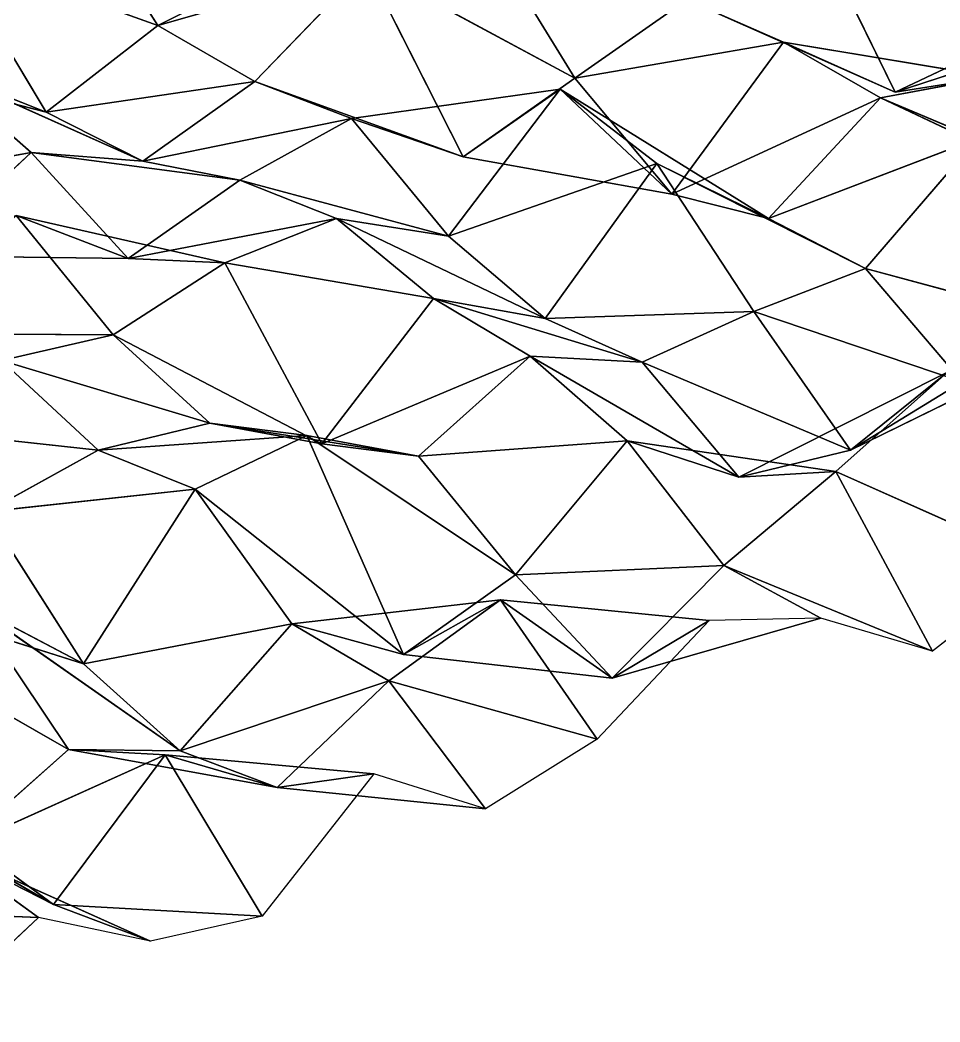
# Model space of a CAD drawing. Header units: metres. Extents: x -3703 to 431, y -1555 to 134.
# Drawn here: x -604.2 to -493.7, y -363.5 to -243.1 of the extents above; entities that cross this region are included whole.
import ezdxf

# ---------------------------------------------------------------- set-up
doc = ezdxf.new("R2010")
doc.units = ezdxf.units.M

msp = doc.modelspace()

# ---------------------------------------------------------------- linework, layer by layer
for p, q in [((-599.26624, -225.5615, -1956.731), (-587.6387, -243.78973, -1992.9817)), ((-587.6387, -243.78973, -1992.9817), (-599.26624, -225.5615, -1956.731)), ((-510.718, -228.13239, -1967.1543), (-499.09036, -251.80838, -2002.1869)), ((-499.09036, -251.80838, -2002.1869), (-510.718, -228.13239, -1967.1543)), ((-549.1783, -231.24228, -1981.1232), (-537.5508, -250.13342, -2017.2257)), ((-537.5508, -250.13342, -2017.2257), (-549.1783, -231.24228, -1981.1232)), ((-587.6387, -243.78973, -1992.9817), (-612.6827, -234.81323, -1982.1577)), ((-612.6827, -234.81323, -1982.1577), (-601.05505, -254.21042, -2018.1471)), ((-601.05505, -254.21042, -2018.1471), (-612.6827, -234.81323, -1982.1577)), ((-612.6827, -234.81323, -1982.1577), (-587.6387, -243.78973, -1992.9817)), ((-562.5947, -236.62253, -2007.4155), (-587.6387, -243.78973, -1992.9817)), ((-587.6387, -243.78973, -1992.9817), (-562.5947, -236.62253, -2007.4155)), ((-562.5947, -236.62253, -2007.4155), (-576.0111, -250.50812, -2031.8062)), ((-576.0111, -250.50812, -2031.8062), (-562.5947, -236.62253, -2007.4155)), ((-537.5508, -250.13342, -2017.2257), (-562.5947, -236.62253, -2007.4155)), ((-562.5947, -236.62253, -2007.4155), (-550.96716, -259.58066, -2042.6086)), ((-550.96716, -259.58066, -2042.6086), (-562.5947, -236.62253, -2007.4155)), ((-562.5947, -236.62253, -2007.4155), (-537.5508, -250.13342, -2017.2257)), ((-574.2222, -237.06793, -1966.9893), (-587.6387, -243.78973, -1992.9817)), ((-587.6387, -243.78973, -1992.9817), (-574.2222, -237.06793, -1966.9893)), ((-524.13434, -240.67352, -1991.8455), (-537.5508, -250.13342, -2017.2257)), ((-537.5508, -250.13342, -2017.2257), (-524.13434, -240.67352, -1991.8455)), ((-499.09036, -251.80838, -2002.1869), (-524.13434, -240.67352, -1991.8455)), ((-524.13434, -240.67352, -1991.8455), (-512.50684, -245.79074, -2031.028)), ((-512.50684, -245.79074, -2031.028), (-524.13434, -240.67352, -1991.8455)), ((-524.13434, -240.67352, -1991.8455), (-499.09036, -251.80838, -2002.1869)), ((-587.6387, -243.78973, -1992.9817), (-601.05505, -254.21042, -2018.1471)), ((-601.05505, -254.21042, -2018.1471), (-587.6387, -243.78973, -1992.9817)), ((-587.6387, -243.78973, -1992.9817), (-576.0111, -250.50812, -2031.8062)), ((-576.0111, -250.50812, -2031.8062), (-587.6387, -243.78973, -1992.9817)), ((-474.04642, -243.65488, -2016.8413), (-499.09036, -251.80838, -2002.1869)), ((-499.09036, -251.80838, -2002.1869), (-474.04642, -243.65488, -2016.8413)), ((-512.50684, -245.79074, -2031.028), (-537.5508, -250.13342, -2017.2257)), ((-537.5508, -250.13342, -2017.2257), (-512.50684, -245.79074, -2031.028)), ((-512.50684, -245.79074, -2031.028), (-525.9232, -264.06976, -2054.436)), ((-525.9232, -264.06976, -2054.436), (-512.50684, -245.79074, -2031.028)), ((-499.09036, -251.80838, -2002.1869), (-512.50684, -245.79074, -2031.028)), ((-487.46286, -249.96637, -2042.9254), (-512.50684, -245.79074, -2031.028)), ((-512.50684, -245.79074, -2031.028), (-499.09036, -251.80838, -2002.1869)), ((-512.50684, -245.79074, -2031.028), (-500.87924, -252.49426, -2069.8557)), ((-500.87924, -252.49426, -2069.8557), (-512.50684, -245.79074, -2031.028)), ((-512.50684, -245.79074, -2031.028), (-487.46286, -249.96637, -2042.9254)), ((-485.67398, -245.4484, -1976.1135), (-499.09036, -251.80838, -2002.1869)), ((-499.09036, -251.80838, -2002.1869), (-485.67398, -245.4484, -1976.1135)), ((-601.05505, -254.21042, -2018.1471), (-626.09906, -247.77615, -2006.7546)), ((-626.09906, -247.77615, -2006.7546), (-601.05505, -254.21042, -2018.1471)), ((-601.05505, -254.21042, -2018.1471), (-614.4715, -248.88336, -2046.8337)), ((-589.42755, -260.10748, -2057.1553), (-614.4715, -248.88336, -2046.8337)), ((-614.4715, -248.88336, -2046.8337), (-601.05505, -254.21042, -2018.1471)), ((-614.4715, -248.88336, -2046.8337), (-602.84393, -259.0387, -2084.8896)), ((-602.84393, -259.0387, -2084.8896), (-614.4715, -248.88336, -2046.8337)), ((-614.4715, -248.88336, -2046.8337), (-589.42755, -260.10748, -2057.1553)), ((-537.5508, -250.13342, -2017.2257), (-550.96716, -259.58066, -2042.6086)), ((-550.96716, -259.58066, -2042.6086), (-537.5508, -250.13342, -2017.2257)), ((-537.5508, -250.13342, -2017.2257), (-525.9232, -264.06976, -2054.436)), ((-525.9232, -264.06976, -2054.436), (-537.5508, -250.13342, -2017.2257)), ((-487.46286, -249.96637, -2042.9254), (-500.87924, -252.49426, -2069.8557)), ((-500.87924, -252.49426, -2069.8557), (-487.46286, -249.96637, -2042.9254)), ((-499.09036, -251.80838, -2002.1869), (-487.46286, -249.96637, -2042.9254)), ((-487.46286, -249.96637, -2042.9254), (-499.09036, -251.80838, -2002.1869)), ((-576.0111, -250.50812, -2031.8062), (-601.05505, -254.21042, -2018.1471)), ((-601.05505, -254.21042, -2018.1471), (-576.0111, -250.50812, -2031.8062)), ((-576.0111, -250.50812, -2031.8062), (-589.42755, -260.10748, -2057.1553)), ((-589.42755, -260.10748, -2057.1553), (-576.0111, -250.50812, -2031.8062)), ((-550.96716, -259.58066, -2042.6086), (-576.0111, -250.50812, -2031.8062)), ((-576.0111, -250.50812, -2031.8062), (-564.3836, -254.95871, -2071.1377)), ((-564.3836, -254.95871, -2071.1377), (-576.0111, -250.50812, -2031.8062)), ((-576.0111, -250.50812, -2031.8062), (-550.96716, -259.58066, -2042.6086)), ((-539.3396, -251.44165, -2084.7554), (-564.3836, -254.95871, -2071.1377)), ((-564.3836, -254.95871, -2071.1377), (-539.3396, -251.44165, -2084.7554)), ((-539.3396, -251.44165, -2084.7554), (-552.756, -269.11868, -2108.298)), ((-552.756, -269.11868, -2108.298), (-539.3396, -251.44165, -2084.7554)), ((-550.96716, -259.58066, -2042.6086), (-539.3396, -251.44165, -2084.7554)), ((-539.3396, -251.44165, -2084.7554), (-550.96716, -259.58066, -2042.6086)), ((-525.9232, -264.06976, -2054.436), (-539.3396, -251.44165, -2084.7554)), ((-514.29565, -266.98776, -2094.1104), (-539.3396, -251.44165, -2084.7554)), ((-539.3396, -251.44165, -2084.7554), (-525.9232, -264.06976, -2054.436)), ((-539.3396, -251.44165, -2084.7554), (-527.71204, -260.3691, -2123.0857)), ((-527.71204, -260.3691, -2123.0857), (-539.3396, -251.44165, -2084.7554)), ((-539.3396, -251.44165, -2084.7554), (-514.29565, -266.98776, -2094.1104)), ((-500.87924, -252.49426, -2069.8557), (-525.9232, -264.06976, -2054.436)), ((-525.9232, -264.06976, -2054.436), (-500.87924, -252.49426, -2069.8557)), ((-500.87924, -252.49426, -2069.8557), (-514.29565, -266.98776, -2094.1104)), ((-514.29565, -266.98776, -2094.1104), (-500.87924, -252.49426, -2069.8557)), ((-475.8353, -264.28574, -2080.0503), (-500.87924, -252.49426, -2069.8557)), ((-500.87924, -252.49426, -2069.8557), (-489.25174, -257.40387, -2109.0845)), ((-489.25174, -257.40387, -2109.0845), (-500.87924, -252.49426, -2069.8557)), ((-500.87924, -252.49426, -2069.8557), (-475.8353, -264.28574, -2080.0503)), ((-601.05505, -254.21042, -2018.1471), (-589.42755, -260.10748, -2057.1553)), ((-589.42755, -260.10748, -2057.1553), (-601.05505, -254.21042, -2018.1471)), ((-564.3836, -254.95871, -2071.1377), (-589.42755, -260.10748, -2057.1553)), ((-589.42755, -260.10748, -2057.1553), (-564.3836, -254.95871, -2071.1377)), ((-564.3836, -254.95871, -2071.1377), (-577.8, -262.3554, -2096.9792)), ((-577.8, -262.3554, -2096.9792), (-564.3836, -254.95871, -2071.1377)), ((-550.96716, -259.58066, -2042.6086), (-564.3836, -254.95871, -2071.1377)), ((-564.3836, -254.95871, -2071.1377), (-550.96716, -259.58066, -2042.6086)), ((-564.3836, -254.95871, -2071.1377), (-552.756, -269.11868, -2108.298)), ((-552.756, -269.11868, -2108.298), (-564.3836, -254.95871, -2071.1377)), ((-489.25174, -257.40387, -2109.0845), (-514.29565, -266.98776, -2094.1104)), ((-514.29565, -266.98776, -2094.1104), (-489.25174, -257.40387, -2109.0845)), ((-489.25174, -257.40387, -2109.0845), (-502.66812, -272.99744, -2133.0933)), ((-502.66812, -272.99744, -2133.0933), (-489.25174, -257.40387, -2109.0845)), ((-602.84393, -259.0387, -2084.8896), (-627.8879, -263.59933, -2071.0386)), ((-627.8879, -263.59933, -2071.0386), (-602.84393, -259.0387, -2084.8896)), ((-602.84393, -259.0387, -2084.8896), (-616.2603, -271.47134, -2109.605)), ((-616.2603, -271.47134, -2109.605), (-602.84393, -259.0387, -2084.8896)), ((-589.42755, -260.10748, -2057.1553), (-602.84393, -259.0387, -2084.8896)), ((-577.8, -262.3554, -2096.9792), (-602.84393, -259.0387, -2084.8896)), ((-602.84393, -259.0387, -2084.8896), (-589.42755, -260.10748, -2057.1553)), ((-602.84393, -259.0387, -2084.8896), (-591.2164, -271.78085, -2122.3672)), ((-591.2164, -271.78085, -2122.3672), (-602.84393, -259.0387, -2084.8896)), ((-602.84393, -259.0387, -2084.8896), (-577.8, -262.3554, -2096.9792)), ((-525.9232, -264.06976, -2054.436), (-550.96716, -259.58066, -2042.6086)), ((-550.96716, -259.58066, -2042.6086), (-525.9232, -264.06976, -2054.436)), ((-589.42755, -260.10748, -2057.1553), (-577.8, -262.3554, -2096.9792)), ((-577.8, -262.3554, -2096.9792), (-589.42755, -260.10748, -2057.1553)), ((-527.71204, -260.3691, -2123.0857), (-552.756, -269.11868, -2108.298)), ((-552.756, -269.11868, -2108.298), (-527.71204, -260.3691, -2123.0857)), ((-527.71204, -260.3691, -2123.0857), (-541.1284, -278.9832, -2146.419)), ((-541.1284, -278.9832, -2146.419), (-527.71204, -260.3691, -2123.0857)), ((-514.29565, -266.98776, -2094.1104), (-527.71204, -260.3691, -2123.0857)), ((-502.66812, -272.99744, -2133.0933), (-527.71204, -260.3691, -2123.0857)), ((-527.71204, -260.3691, -2123.0857), (-514.29565, -266.98776, -2094.1104)), ((-527.71204, -260.3691, -2123.0857), (-516.0845, -278.14133, -2159.4385)), ((-516.0845, -278.14133, -2159.4385), (-527.71204, -260.3691, -2123.0857)), ((-527.71204, -260.3691, -2123.0857), (-502.66812, -272.99744, -2133.0933)), ((-577.8, -262.3554, -2096.9792), (-591.2164, -271.78085, -2122.3672)), ((-591.2164, -271.78085, -2122.3672), (-577.8, -262.3554, -2096.9792)), ((-552.756, -269.11868, -2108.298), (-577.8, -262.3554, -2096.9792)), ((-577.8, -262.3554, -2096.9792), (-566.17236, -266.98846, -2136.27)), ((-566.17236, -266.98846, -2136.27), (-577.8, -262.3554, -2096.9792)), ((-577.8, -262.3554, -2096.9792), (-552.756, -269.11868, -2108.298)), ((-525.9232, -264.06976, -2054.436), (-514.29565, -266.98776, -2094.1104)), ((-514.29565, -266.98776, -2094.1104), (-525.9232, -264.06976, -2054.436)), ((-591.2164, -271.78085, -2122.3672), (-604.6328, -266.62503, -2151.0154)), ((-579.58887, -272.30188, -2162.5771), (-604.6328, -266.62503, -2151.0154)), ((-604.6328, -266.62503, -2151.0154), (-591.2164, -271.78085, -2122.3672)), ((-604.6328, -266.62503, -2151.0154), (-593.00525, -280.93466, -2188.1423)), ((-593.00525, -280.93466, -2188.1423), (-604.6328, -266.62503, -2151.0154)), ((-604.6328, -266.62503, -2151.0154), (-579.58887, -272.30188, -2162.5771)), ((-566.17236, -266.98846, -2136.27), (-591.2164, -271.78085, -2122.3672)), ((-591.2164, -271.78085, -2122.3672), (-566.17236, -266.98846, -2136.27)), ((-566.17236, -266.98846, -2136.27), (-579.58887, -272.30188, -2162.5771)), ((-579.58887, -272.30188, -2162.5771), (-566.17236, -266.98846, -2136.27)), ((-552.756, -269.11868, -2108.298), (-566.17236, -266.98846, -2136.27)), ((-541.1284, -278.9832, -2146.419), (-566.17236, -266.98846, -2136.27)), ((-566.17236, -266.98846, -2136.27), (-552.756, -269.11868, -2108.298)), ((-566.17236, -266.98846, -2136.27), (-554.54486, -276.56558, -2174.455)), ((-554.54486, -276.56558, -2174.455), (-566.17236, -266.98846, -2136.27)), ((-566.17236, -266.98846, -2136.27), (-541.1284, -278.9832, -2146.419)), ((-514.29565, -266.98776, -2094.1104), (-502.66812, -272.99744, -2133.0933)), ((-502.66812, -272.99744, -2133.0933), (-514.29565, -266.98776, -2094.1104)), ((-552.756, -269.11868, -2108.298), (-541.1284, -278.9832, -2146.419)), ((-541.1284, -278.9832, -2146.419), (-552.756, -269.11868, -2108.298)), ((-591.2164, -271.78085, -2122.3672), (-616.2603, -271.47134, -2109.605)), ((-616.2603, -271.47134, -2109.605), (-591.2164, -271.78085, -2122.3672)), ((-591.2164, -271.78085, -2122.3672), (-579.58887, -272.30188, -2162.5771)), ((-579.58887, -272.30188, -2162.5771), (-591.2164, -271.78085, -2122.3672)), ((-579.58887, -272.30188, -2162.5771), (-593.00525, -280.93466, -2188.1423)), ((-593.00525, -280.93466, -2188.1423), (-579.58887, -272.30188, -2162.5771)), ((-554.54486, -276.56558, -2174.455), (-579.58887, -272.30188, -2162.5771)), ((-579.58887, -272.30188, -2162.5771), (-567.96124, -294.02948, -2198.0454)), ((-567.96124, -294.02948, -2198.0454), (-579.58887, -272.30188, -2162.5771)), ((-579.58887, -272.30188, -2162.5771), (-554.54486, -276.56558, -2174.455)), ((-502.66812, -272.99744, -2133.0933), (-516.0845, -278.14133, -2159.4385)), ((-516.0845, -278.14133, -2159.4385), (-502.66812, -272.99744, -2133.0933)), ((-477.62418, -279.7178, -2144.4216), (-502.66812, -272.99744, -2133.0933)), ((-502.66812, -272.99744, -2133.0933), (-491.04056, -286.5815, -2170.3823)), ((-491.04056, -286.5815, -2170.3823), (-502.66812, -272.99744, -2133.0933)), ((-502.66812, -272.99744, -2133.0933), (-477.62418, -279.7178, -2144.4216)), ((-554.54486, -276.56558, -2174.455), (-567.96124, -294.02948, -2198.0454)), ((-567.96124, -294.02948, -2198.0454), (-554.54486, -276.56558, -2174.455)), ((-541.1284, -278.9832, -2146.419), (-554.54486, -276.56558, -2174.455)), ((-529.5009, -284.21814, -2185.5752), (-554.54486, -276.56558, -2174.455)), ((-554.54486, -276.56558, -2174.455), (-541.1284, -278.9832, -2146.419)), ((-554.54486, -276.56558, -2174.455), (-542.9173, -283.50458, -2213.2302)), ((-542.9173, -283.50458, -2213.2302), (-554.54486, -276.56558, -2174.455)), ((-554.54486, -276.56558, -2174.455), (-529.5009, -284.21814, -2185.5752)), ((-516.0845, -278.14133, -2159.4385), (-541.1284, -278.9832, -2146.419)), ((-541.1284, -278.9832, -2146.419), (-516.0845, -278.14133, -2159.4385)), ((-541.1284, -278.9832, -2146.419), (-529.5009, -284.21814, -2185.5752)), ((-529.5009, -284.21814, -2185.5752), (-541.1284, -278.9832, -2146.419)), ((-516.0845, -278.14133, -2159.4385), (-529.5009, -284.21814, -2185.5752)), ((-529.5009, -284.21814, -2185.5752), (-516.0845, -278.14133, -2159.4385)), ((-491.04056, -286.5815, -2170.3823), (-516.0845, -278.14133, -2159.4385)), ((-516.0845, -278.14133, -2159.4385), (-504.45694, -294.79105, -2196.0422)), ((-504.45694, -294.79105, -2196.0422), (-516.0845, -278.14133, -2159.4385)), ((-516.0845, -278.14133, -2159.4385), (-491.04056, -286.5815, -2170.3823)), ((-593.00525, -280.93466, -2188.1423), (-618.0492, -280.80008, -2175.3413)), ((-618.0492, -280.80008, -2175.3413), (-593.00525, -280.93466, -2188.1423)), ((-593.00525, -280.93466, -2188.1423), (-606.42163, -284.04843, -2214.9417)), ((-606.42163, -284.04843, -2214.9417), (-593.00525, -280.93466, -2188.1423)), ((-567.96124, -294.02948, -2198.0454), (-593.00525, -280.93466, -2188.1423)), ((-593.00525, -280.93466, -2188.1423), (-581.3777, -291.5485, -2226.0957)), ((-581.3777, -291.5485, -2226.0957), (-593.00525, -280.93466, -2188.1423)), ((-593.00525, -280.93466, -2188.1423), (-567.96124, -294.02948, -2198.0454)), ((-479.413, -282.51718, -2211.618), (-504.45694, -294.79105, -2196.0422)), ((-504.45694, -294.79105, -2196.0422), (-479.413, -282.51718, -2211.618)), ((-542.9173, -283.50458, -2213.2302), (-567.96124, -294.02948, -2198.0454)), ((-567.96124, -294.02948, -2198.0454), (-542.9173, -283.50458, -2213.2302)), ((-542.9173, -283.50458, -2213.2302), (-556.33374, -295.5308, -2238.0364)), ((-556.33374, -295.5308, -2238.0364), (-542.9173, -283.50458, -2213.2302)), ((-529.5009, -284.21814, -2185.5752), (-542.9173, -283.50458, -2213.2302)), ((-517.8733, -298.04904, -2222.809), (-542.9173, -283.50458, -2213.2302)), ((-542.9173, -283.50458, -2213.2302), (-529.5009, -284.21814, -2185.5752)), ((-542.9173, -283.50458, -2213.2302), (-531.2898, -293.66507, -2251.285)), ((-531.2898, -293.66507, -2251.285), (-542.9173, -283.50458, -2213.2302)), ((-542.9173, -283.50458, -2213.2302), (-517.8733, -298.04904, -2222.809)), ((-581.3777, -291.5485, -2226.0957), (-606.42163, -284.04843, -2214.9417)), ((-606.42163, -284.04843, -2214.9417), (-594.79407, -294.7945, -2252.8652)), ((-594.79407, -294.7945, -2252.8652), (-606.42163, -284.04843, -2214.9417)), ((-606.42163, -284.04843, -2214.9417), (-581.3777, -291.5485, -2226.0957)), ((-504.45694, -294.79105, -2196.0422), (-529.5009, -284.21814, -2185.5752)), ((-529.5009, -284.21814, -2185.5752), (-517.8733, -298.04904, -2222.809)), ((-517.8733, -298.04904, -2222.809), (-529.5009, -284.21814, -2185.5752)), ((-529.5009, -284.21814, -2185.5752), (-504.45694, -294.79105, -2196.0422)), ((-492.82938, -285.42993, -2238.4622), (-517.8733, -298.04904, -2222.809)), ((-517.8733, -298.04904, -2222.809), (-492.82938, -285.42993, -2238.4622)), ((-492.82938, -285.42993, -2238.4622), (-506.24588, -297.36508, -2263.2888)), ((-506.24588, -297.36508, -2263.2888), (-492.82938, -285.42993, -2238.4622)), ((-504.45694, -294.79105, -2196.0422), (-492.82938, -285.42993, -2238.4622)), ((-492.82938, -285.42993, -2238.4622), (-504.45694, -294.79105, -2196.0422)), ((-491.04056, -286.5815, -2170.3823), (-504.45694, -294.79105, -2196.0422)), ((-504.45694, -294.79105, -2196.0422), (-491.04056, -286.5815, -2170.3823)), ((-594.79407, -294.7945, -2252.8652), (-619.838, -292.0781, -2240.6416)), ((-619.838, -292.0781, -2240.6416), (-594.79407, -294.7945, -2252.8652)), ((-581.3777, -291.5485, -2226.0957), (-594.79407, -294.7945, -2252.8652)), ((-594.79407, -294.7945, -2252.8652), (-581.3777, -291.5485, -2226.0957)), ((-567.96124, -294.02948, -2198.0454), (-581.3777, -291.5485, -2226.0957)), ((-556.33374, -295.5308, -2238.0364), (-581.3777, -291.5485, -2226.0957)), ((-581.3777, -291.5485, -2226.0957), (-567.96124, -294.02948, -2198.0454)), ((-581.3777, -291.5485, -2226.0957), (-569.7501, -293.03812, -2266.0894)), ((-569.7501, -293.03812, -2266.0894), (-581.3777, -291.5485, -2226.0957)), ((-581.3777, -291.5485, -2226.0957), (-556.33374, -295.5308, -2238.0364)), ((-569.7501, -293.03812, -2266.0894), (-594.79407, -294.7945, -2252.8652)), ((-594.79407, -294.7945, -2252.8652), (-569.7501, -293.03812, -2266.0894)), ((-569.7501, -293.03812, -2266.0894), (-583.16656, -299.466, -2292.1475)), ((-583.16656, -299.466, -2292.1475), (-569.7501, -293.03812, -2266.0894)), ((-556.33374, -295.5308, -2238.0364), (-569.7501, -293.03812, -2266.0894)), ((-544.7062, -309.7612, -2275.1812), (-569.7501, -293.03812, -2266.0894)), ((-569.7501, -293.03812, -2266.0894), (-556.33374, -295.5308, -2238.0364)), ((-569.7501, -293.03812, -2266.0894), (-558.12256, -319.3232, -2300.5386)), ((-558.12256, -319.3232, -2300.5386), (-569.7501, -293.03812, -2266.0894)), ((-569.7501, -293.03812, -2266.0894), (-544.7062, -309.7612, -2275.1812)), ((-567.96124, -294.02948, -2198.0454), (-556.33374, -295.5308, -2238.0364)), ((-556.33374, -295.5308, -2238.0364), (-567.96124, -294.02948, -2198.0454)), ((-531.2898, -293.66507, -2251.285), (-556.33374, -295.5308, -2238.0364)), ((-556.33374, -295.5308, -2238.0364), (-531.2898, -293.66507, -2251.285)), ((-531.2898, -293.66507, -2251.285), (-544.7062, -309.7612, -2275.1812)), ((-544.7062, -309.7612, -2275.1812), (-531.2898, -293.66507, -2251.285)), ((-517.8733, -298.04904, -2222.809), (-531.2898, -293.66507, -2251.285)), ((-506.24588, -297.36508, -2263.2888), (-531.2898, -293.66507, -2251.285)), ((-531.2898, -293.66507, -2251.285), (-517.8733, -298.04904, -2222.809)), ((-531.2898, -293.66507, -2251.285), (-519.66223, -308.6506, -2288.2607)), ((-519.66223, -308.6506, -2288.2607), (-531.2898, -293.66507, -2251.285)), ((-531.2898, -293.66507, -2251.285), (-506.24588, -297.36508, -2263.2888)), ((-594.79407, -294.7945, -2252.8652), (-608.2105, -302.19302, -2278.7065)), ((-608.2105, -302.19302, -2278.7065), (-594.79407, -294.7945, -2252.8652)), ((-594.79407, -294.7945, -2252.8652), (-583.16656, -299.466, -2292.1475)), ((-583.16656, -299.466, -2292.1475), (-594.79407, -294.7945, -2252.8652)), ((-556.33374, -295.5308, -2238.0364), (-544.7062, -309.7612, -2275.1812)), ((-544.7062, -309.7612, -2275.1812), (-556.33374, -295.5308, -2238.0364)), ((-504.45694, -294.79105, -2196.0422), (-517.8733, -298.04904, -2222.809)), ((-517.8733, -298.04904, -2222.809), (-504.45694, -294.79105, -2196.0422)), ((-506.24588, -297.36508, -2263.2888), (-519.66223, -308.6506, -2288.2607)), ((-519.66223, -308.6506, -2288.2607), (-506.24588, -297.36508, -2263.2888)), ((-517.8733, -298.04904, -2222.809), (-506.24588, -297.36508, -2263.2888)), ((-506.24588, -297.36508, -2263.2888), (-517.8733, -298.04904, -2222.809)), ((-481.20187, -308.501, -2273.63), (-506.24588, -297.36508, -2263.2888)), ((-506.24588, -297.36508, -2263.2888), (-494.61826, -318.916, -2298.7964)), ((-494.61826, -318.916, -2298.7964), (-506.24588, -297.36508, -2263.2888)), ((-506.24588, -297.36508, -2263.2888), (-481.20187, -308.501, -2273.63)), ((-583.16656, -299.466, -2292.1475), (-608.2105, -302.19302, -2278.7065)), ((-608.2105, -302.19302, -2278.7065), (-583.16656, -299.466, -2292.1475)), ((-583.16656, -299.466, -2292.1475), (-596.58295, -320.44458, -2314.952)), ((-596.58295, -320.44458, -2314.952), (-583.16656, -299.466, -2292.1475)), ((-558.12256, -319.3232, -2300.5386), (-583.16656, -299.466, -2292.1475)), ((-583.16656, -299.466, -2292.1475), (-571.53894, -315.6458, -2328.8562)), ((-571.53894, -315.6458, -2328.8562), (-583.16656, -299.466, -2292.1475)), ((-583.16656, -299.466, -2292.1475), (-558.12256, -319.3232, -2300.5386)), ((-608.2105, -302.19302, -2278.7065), (-596.58295, -320.44458, -2314.952)), ((-596.58295, -320.44458, -2314.952), (-608.2105, -302.19302, -2278.7065)), ((-519.66223, -308.6506, -2288.2607), (-544.7062, -309.7612, -2275.1812)), ((-544.7062, -309.7612, -2275.1812), (-519.66223, -308.6506, -2288.2607)), ((-519.66223, -308.6506, -2288.2607), (-533.0786, -322.18176, -2312.7305)), ((-533.0786, -322.18176, -2312.7305), (-519.66223, -308.6506, -2288.2607)), ((-494.61826, -318.916, -2298.7964), (-519.66223, -308.6506, -2288.2607)), ((-519.66223, -308.6506, -2288.2607), (-508.0347, -314.98645, -2327.1707)), ((-508.0347, -314.98645, -2327.1707), (-519.66223, -308.6506, -2288.2607)), ((-519.66223, -308.6506, -2288.2607), (-494.61826, -318.916, -2298.7964)), ((-481.20187, -308.501, -2273.63), (-494.61826, -318.916, -2298.7964)), ((-544.7062, -309.7612, -2275.1812), (-558.12256, -319.3232, -2300.5386)), ((-558.12256, -319.3232, -2300.5386), (-544.7062, -309.7612, -2275.1812)), ((-544.7062, -309.7612, -2275.1812), (-533.0786, -322.18176, -2312.7305)), ((-533.0786, -322.18176, -2312.7305), (-544.7062, -309.7612, -2275.1812)), ((-596.58295, -320.44458, -2314.952), (-621.6269, -312.5259, -2303.8914)), ((-621.6269, -312.5259, -2303.8914), (-596.58295, -320.44458, -2314.952)), ((-546.495, -312.78476, -2342.3271), (-571.53894, -315.6458, -2328.8562)), ((-571.53894, -315.6458, -2328.8562), (-546.495, -312.78476, -2342.3271)), ((-546.495, -312.78476, -2342.3271), (-559.9115, -322.49524, -2367.6511)), ((-559.9115, -322.49524, -2367.6511), (-546.495, -312.78476, -2342.3271)), ((-558.12256, -319.3232, -2300.5386), (-546.495, -312.78476, -2342.3271)), ((-546.495, -312.78476, -2342.3271), (-558.12256, -319.3232, -2300.5386)), ((-533.0786, -322.18176, -2312.7305), (-546.495, -312.78476, -2342.3271)), ((-521.45105, -315.2495, -2354.6072), (-546.495, -312.78476, -2342.3271)), ((-546.495, -312.78476, -2342.3271), (-533.0786, -322.18176, -2312.7305)), ((-546.495, -312.78476, -2342.3271), (-534.8675, -329.48578, -2378.9194)), ((-534.8675, -329.48578, -2378.9194), (-546.495, -312.78476, -2342.3271)), ((-546.495, -312.78476, -2342.3271), (-521.45105, -315.2495, -2354.6072)), ((-596.58295, -320.44458, -2314.952), (-609.9994, -313.3922, -2344.0242)), ((-584.95544, -330.89053, -2352.9426), (-609.9994, -313.3922, -2344.0242)), ((-609.9994, -313.3922, -2344.0242), (-596.58295, -320.44458, -2314.952)), ((-609.9994, -313.3922, -2344.0242), (-598.3718, -330.73917, -2380.4722)), ((-598.3718, -330.73917, -2380.4722), (-609.9994, -313.3922, -2344.0242)), ((-609.9994, -313.3922, -2344.0242), (-584.95544, -330.89053, -2352.9426)), ((-508.0347, -314.98645, -2327.1707), (-533.0786, -322.18176, -2312.7305)), ((-533.0786, -322.18176, -2312.7305), (-508.0347, -314.98645, -2327.1707)), ((-508.0347, -314.98645, -2327.1707), (-521.45105, -315.2495, -2354.6072)), ((-494.61826, -318.916, -2298.7964), (-508.0347, -314.98645, -2327.1707)), ((-598.3718, -330.73917, -2380.4722), (-623.4158, -316.3682, -2370.8542)), ((-623.4158, -316.3682, -2370.8542), (-598.3718, -330.73917, -2380.4722)), ((-571.53894, -315.6458, -2328.8562), (-596.58295, -320.44458, -2314.952)), ((-596.58295, -320.44458, -2314.952), (-571.53894, -315.6458, -2328.8562)), ((-571.53894, -315.6458, -2328.8562), (-584.95544, -330.89053, -2352.9426)), ((-584.95544, -330.89053, -2352.9426), (-571.53894, -315.6458, -2328.8562)), ((-558.12256, -319.3232, -2300.5386), (-571.53894, -315.6458, -2328.8562)), ((-571.53894, -315.6458, -2328.8562), (-558.12256, -319.3232, -2300.5386)), ((-571.53894, -315.6458, -2328.8562), (-559.9115, -322.49524, -2367.6511)), ((-559.9115, -322.49524, -2367.6511), (-571.53894, -315.6458, -2328.8562)), ((-521.45105, -315.2495, -2354.6072), (-534.8675, -329.48578, -2378.9194)), ((-533.0786, -322.18176, -2312.7305), (-521.45105, -315.2495, -2354.6072)), ((-521.45105, -315.2495, -2354.6072), (-533.0786, -322.18176, -2312.7305)), ((-533.0786, -322.18176, -2312.7305), (-558.12256, -319.3232, -2300.5386)), ((-558.12256, -319.3232, -2300.5386), (-533.0786, -322.18176, -2312.7305)), ((-596.58295, -320.44458, -2314.952), (-584.95544, -330.89053, -2352.9426)), ((-584.95544, -330.89053, -2352.9426), (-596.58295, -320.44458, -2314.952)), ((-559.9115, -322.49524, -2367.6511), (-584.95544, -330.89053, -2352.9426)), ((-584.95544, -330.89053, -2352.9426), (-559.9115, -322.49524, -2367.6511)), ((-559.9115, -322.49524, -2367.6511), (-573.3279, -335.31958, -2392.279)), ((-573.3279, -335.31958, -2392.279), (-559.9115, -322.49524, -2367.6511)), ((-534.8675, -329.48578, -2378.9194), (-559.9115, -322.49524, -2367.6511)), ((-559.9115, -322.49524, -2367.6511), (-548.2839, -337.87042, -2404.54)), ((-548.2839, -337.87042, -2404.54), (-559.9115, -322.49524, -2367.6511)), ((-559.9115, -322.49524, -2367.6511), (-534.8675, -329.48578, -2378.9194)), ((-534.8675, -329.48578, -2378.9194), (-548.2839, -337.87042, -2404.54)), ((-598.3718, -330.73917, -2380.4722), (-611.7882, -342.64288, -2405.306)), ((-611.7882, -342.64288, -2405.306), (-598.3718, -330.73917, -2380.4722)), ((-584.95544, -330.89053, -2352.9426), (-598.3718, -330.73917, -2380.4722)), ((-573.3279, -335.31958, -2392.279), (-598.3718, -330.73917, -2380.4722)), ((-598.3718, -330.73917, -2380.4722), (-584.95544, -330.89053, -2352.9426)), ((-598.3718, -330.73917, -2380.4722), (-586.74426, -331.36874, -2420.658)), ((-586.74426, -331.36874, -2420.658), (-598.3718, -330.73917, -2380.4722)), ((-598.3718, -330.73917, -2380.4722), (-573.3279, -335.31958, -2392.279)), ((-600.16064, -349.35394, -2444.1318), (-625.2046, -331.01233, -2435.4019)), ((-625.2046, -331.01233, -2435.4019), (-600.16064, -349.35394, -2444.1318)), ((-586.74426, -331.36874, -2420.658), (-611.7882, -342.64288, -2405.306)), ((-611.7882, -342.64288, -2405.306), (-586.74426, -331.36874, -2420.658)), ((-586.74426, -331.36874, -2420.658), (-600.16064, -349.35394, -2444.1318)), ((-600.16064, -349.35394, -2444.1318), (-586.74426, -331.36874, -2420.658)), ((-573.3279, -335.31958, -2392.279), (-586.74426, -331.36874, -2420.658)), ((-561.70026, -333.65164, -2432.9788), (-586.74426, -331.36874, -2420.658)), ((-586.74426, -331.36874, -2420.658), (-573.3279, -335.31958, -2392.279)), ((-586.74426, -331.36874, -2420.658), (-575.1167, -350.75116, -2456.6506)), ((-575.1167, -350.75116, -2456.6506), (-586.74426, -331.36874, -2420.658)), ((-586.74426, -331.36874, -2420.658), (-561.70026, -333.65164, -2432.9788)), ((-584.95544, -330.89053, -2352.9426), (-573.3279, -335.31958, -2392.279)), ((-573.3279, -335.31958, -2392.279), (-584.95544, -330.89053, -2352.9426)), ((-561.70026, -333.65164, -2432.9788), (-575.1167, -350.75116, -2456.6506)), ((-573.3279, -335.31958, -2392.279), (-561.70026, -333.65164, -2432.9788)), ((-561.70026, -333.65164, -2432.9788), (-573.3279, -335.31958, -2392.279)), ((-548.2839, -337.87042, -2404.54), (-561.70026, -333.65164, -2432.9788)), ((-548.2839, -337.87042, -2404.54), (-573.3279, -335.31958, -2392.279)), ((-573.3279, -335.31958, -2392.279), (-548.2839, -337.87042, -2404.54)), ((-600.16064, -349.35394, -2444.1318), (-613.577, -342.51712, -2473.156)), ((-588.5331, -353.76538, -2483.4722), (-613.577, -342.51712, -2473.156)), ((-613.577, -342.51712, -2473.156), (-600.16064, -349.35394, -2444.1318)), ((-613.577, -342.51712, -2473.156), (-601.94946, -350.9164, -2511.6047)), ((-601.94946, -350.9164, -2511.6047), (-613.577, -342.51712, -2473.156)), ((-613.577, -342.51712, -2473.156), (-588.5331, -353.76538, -2483.4722)), ((-611.7882, -342.64288, -2405.306), (-600.16064, -349.35394, -2444.1318)), ((-600.16064, -349.35394, -2444.1318), (-611.7882, -342.64288, -2405.306)), ((-601.94946, -350.9164, -2511.6047), (-626.9934, -349.87418, -2499.0063)), ((-626.9934, -349.87418, -2499.0063), (-601.94946, -350.9164, -2511.6047)), ((-575.1167, -350.75116, -2456.6506), (-600.16064, -349.35394, -2444.1318)), ((-600.16064, -349.35394, -2444.1318), (-588.5331, -353.76538, -2483.4722)), ((-588.5331, -353.76538, -2483.4722), (-600.16064, -349.35394, -2444.1318)), ((-600.16064, -349.35394, -2444.1318), (-575.1167, -350.75116, -2456.6506)), ((-601.94946, -350.9164, -2511.6047), (-615.36597, -363.4573, -2536.2957)), ((-588.5331, -353.76538, -2483.4722), (-601.94946, -350.9164, -2511.6047)), ((-575.1167, -350.75116, -2456.6506), (-588.5331, -353.76538, -2483.4722))]:
    msp.add_line(p, q)
for points in [[(-599.26624, -225.5615, -1956.731), (-587.6387, -243.78973, -1992.9817), (-612.6827, -234.81323, -1982.1577), (-612.68256, -234.81313, -1982.1576)], [(-587.6387, -243.78973, -1992.9817), (-599.26624, -225.5615, -1956.731), (-574.2222, -237.06793, -1966.9893), (-574.2221, -237.06783, -1966.9891)], [(-497.30154, -225.93582, -1940.1501), (-485.67398, -245.4484, -1976.1135), (-510.718, -228.13239, -1967.1543), (-510.7179, -228.13228, -1967.1542)], [(-485.67398, -245.4484, -1976.1135), (-497.30154, -225.93582, -1940.1501), (-472.2576, -235.99786, -1950.7314), (-472.2575, -235.99776, -1950.7313)], [(-510.718, -228.13239, -1967.1543), (-499.09036, -251.80838, -2002.1869), (-524.13434, -240.67352, -1991.8455), (-524.1342, -240.67342, -1991.8453)], [(-499.09036, -251.80838, -2002.1869), (-510.718, -228.13239, -1967.1543), (-485.67398, -245.4484, -1976.1135), (-485.6739, -245.44829, -1976.1134)], [(-549.1783, -231.24228, -1981.1232), (-537.5508, -250.13342, -2017.2257), (-562.5947, -236.62253, -2007.4155), (-562.5946, -236.62242, -2007.4154)], [(-537.5508, -250.13342, -2017.2257), (-549.1783, -231.24228, -1981.1232), (-524.13434, -240.67352, -1991.8455), (-524.1342, -240.67342, -1991.8453)], [(-612.6827, -234.81323, -1982.1577), (-601.05505, -254.21042, -2018.1471), (-626.09906, -247.77615, -2006.7546), (-626.09894, -247.77605, -2006.7545)], [(-601.05505, -254.21042, -2018.1471), (-612.6827, -234.81323, -1982.1577), (-587.6387, -243.78973, -1992.9817), (-587.63855, -243.78963, -1992.9816)], [(-576.0111, -250.50812, -2031.8062), (-587.6387, -243.78973, -1992.9817), (-562.5947, -236.62253, -2007.4155), (-562.5946, -236.62242, -2007.4154)], [(-574.2222, -237.06793, -1966.9893), (-562.5947, -236.62253, -2007.4155), (-587.6387, -243.78973, -1992.9817), (-587.63855, -243.78963, -1992.9816)], [(-562.5947, -236.62253, -2007.4155), (-550.96716, -259.58066, -2042.6086), (-576.0111, -250.50812, -2031.8062), (-576.011, -250.50801, -2031.806)], [(-550.96716, -259.58066, -2042.6086), (-562.5947, -236.62253, -2007.4155), (-537.5508, -250.13342, -2017.2257), (-537.55066, -250.13332, -2017.2256)], [(-524.13434, -240.67352, -1991.8455), (-512.50684, -245.79074, -2031.028), (-537.5508, -250.13342, -2017.2257), (-537.55066, -250.13332, -2017.2256)], [(-512.50684, -245.79074, -2031.028), (-524.13434, -240.67352, -1991.8455), (-499.09036, -251.80838, -2002.1869), (-499.09027, -251.80827, -2002.1868)], [(-587.6387, -243.78973, -1992.9817), (-576.0111, -250.50812, -2031.8062), (-601.05505, -254.21042, -2018.1471), (-601.05493, -254.21031, -2018.147)], [(-487.46286, -249.96637, -2042.9254), (-499.09036, -251.80838, -2002.1869), (-474.04642, -243.65488, -2016.8413), (-474.04633, -243.65477, -2016.8412)], [(-485.67398, -245.4484, -1976.1135), (-474.04642, -243.65488, -2016.8413), (-499.09036, -251.80838, -2002.1869), (-499.09027, -251.80827, -2002.1868)], [(-525.9232, -264.06976, -2054.436), (-537.5508, -250.13342, -2017.2257), (-512.50684, -245.79074, -2031.028), (-512.5067, -245.79063, -2031.0278)], [(-512.50684, -245.79074, -2031.028), (-500.87924, -252.49426, -2069.8557), (-525.9232, -264.06976, -2054.436), (-525.9231, -264.06967, -2054.436)], [(-499.09036, -251.80838, -2002.1869), (-487.46286, -249.96637, -2042.9254), (-512.50684, -245.79074, -2031.028), (-512.5067, -245.79063, -2031.0278)], [(-500.87924, -252.49426, -2069.8557), (-512.50684, -245.79074, -2031.028), (-487.46286, -249.96637, -2042.9254), (-487.46277, -249.96626, -2042.9253)], [(-614.4715, -248.88336, -2046.8337), (-626.09906, -247.77615, -2006.7546), (-601.05505, -254.21042, -2018.1471), (-601.05493, -254.21031, -2018.147)], [(-614.4715, -248.88336, -2046.8337), (-602.84393, -259.0387, -2084.8896), (-627.8879, -263.59933, -2071.0386), (-627.88776, -263.59924, -2071.0386)], [(-601.05505, -254.21042, -2018.1471), (-589.42755, -260.10748, -2057.1553), (-614.4715, -248.88336, -2046.8337), (-614.4714, -248.88326, -2046.8336)], [(-602.84393, -259.0387, -2084.8896), (-614.4715, -248.88336, -2046.8337), (-589.42755, -260.10748, -2057.1553), (-589.4274, -260.1074, -2057.1553)], [(-537.5508, -250.13342, -2017.2257), (-525.9232, -264.06976, -2054.436), (-550.96716, -259.58066, -2042.6086), (-550.96704, -259.58057, -2042.6085)], [(-487.46286, -249.96637, -2042.9254), (-475.8353, -264.28574, -2080.0503), (-500.87924, -252.49426, -2069.8557), (-500.87915, -252.49416, -2069.8557)], [(-589.42755, -260.10748, -2057.1553), (-601.05505, -254.21042, -2018.1471), (-576.0111, -250.50812, -2031.8062), (-576.011, -250.50801, -2031.806)], [(-576.0111, -250.50812, -2031.8062), (-564.3836, -254.95871, -2071.1377), (-589.42755, -260.10748, -2057.1553), (-589.4274, -260.1074, -2057.1553)], [(-564.3836, -254.95871, -2071.1377), (-576.0111, -250.50812, -2031.8062), (-550.96716, -259.58066, -2042.6086), (-550.96704, -259.58057, -2042.6085)], [(-552.756, -269.11868, -2108.298), (-564.3836, -254.95871, -2071.1377), (-539.3396, -251.44165, -2084.7554), (-539.3395, -251.44154, -2084.7554)], [(-550.96716, -259.58066, -2042.6086), (-539.3396, -251.44165, -2084.7554), (-564.3836, -254.95871, -2071.1377), (-564.3835, -254.9586, -2071.1377)], [(-539.3396, -251.44165, -2084.7554), (-527.71204, -260.3691, -2123.0857), (-552.756, -269.11868, -2108.298), (-552.75586, -269.1186, -2108.298)], [(-539.3396, -251.44165, -2084.7554), (-550.96716, -259.58066, -2042.6086), (-525.9232, -264.06976, -2054.436), (-525.9231, -264.06967, -2054.436)], [(-525.9232, -264.06976, -2054.436), (-514.29565, -266.98776, -2094.1104), (-539.3396, -251.44165, -2084.7554), (-539.3395, -251.44154, -2084.7554)], [(-527.71204, -260.3691, -2123.0857), (-539.3396, -251.44165, -2084.7554), (-514.29565, -266.98776, -2094.1104), (-514.29553, -266.98767, -2094.1104)], [(-514.29565, -266.98776, -2094.1104), (-525.9232, -264.06976, -2054.436), (-500.87924, -252.49426, -2069.8557), (-500.87915, -252.49416, -2069.8557)], [(-500.87924, -252.49426, -2069.8557), (-489.25174, -257.40387, -2109.0845), (-514.29565, -266.98776, -2094.1104), (-514.29553, -266.98767, -2094.1104)], [(-489.25174, -257.40387, -2109.0845), (-500.87924, -252.49426, -2069.8557), (-475.8353, -264.28574, -2080.0503), (-475.8352, -264.28564, -2080.0503)], [(-577.8, -262.3554, -2096.9792), (-589.42755, -260.10748, -2057.1553), (-564.3836, -254.95871, -2071.1377), (-564.3835, -254.9586, -2071.1377)], [(-564.3836, -254.95871, -2071.1377), (-552.756, -269.11868, -2108.298), (-577.8, -262.3554, -2096.9792), (-577.79987, -262.35532, -2096.9792)], [(-502.66812, -272.99744, -2133.0933), (-514.29565, -266.98776, -2094.1104), (-489.25174, -257.40387, -2109.0845), (-489.25165, -257.40378, -2109.0845)], [(-489.25174, -257.40387, -2109.0845), (-477.62418, -279.7178, -2144.4216), (-502.66812, -272.99744, -2133.0933), (-502.66803, -272.99734, -2133.0933)], [(-616.2603, -271.47134, -2109.605), (-627.8879, -263.59933, -2071.0386), (-602.84393, -259.0387, -2084.8896), (-602.8438, -259.0386, -2084.8896)], [(-602.84393, -259.0387, -2084.8896), (-591.2164, -271.78085, -2122.3672), (-616.2603, -271.47134, -2109.605), (-616.2602, -271.47125, -2109.605)], [(-589.42755, -260.10748, -2057.1553), (-577.8, -262.3554, -2096.9792), (-602.84393, -259.0387, -2084.8896), (-602.8438, -259.0386, -2084.8896)], [(-591.2164, -271.78085, -2122.3672), (-602.84393, -259.0387, -2084.8896), (-577.8, -262.3554, -2096.9792), (-577.79987, -262.35532, -2096.9792)], [(-541.1284, -278.9832, -2146.419), (-552.756, -269.11868, -2108.298), (-527.71204, -260.3691, -2123.0857), (-527.7119, -260.36902, -2123.0857)], [(-527.71204, -260.3691, -2123.0857), (-516.0845, -278.14133, -2159.4385), (-541.1284, -278.9832, -2146.419), (-541.1283, -278.9831, -2146.419)], [(-514.29565, -266.98776, -2094.1104), (-502.66812, -272.99744, -2133.0933), (-527.71204, -260.3691, -2123.0857), (-527.7119, -260.36902, -2123.0857)], [(-516.0845, -278.14133, -2159.4385), (-527.71204, -260.3691, -2123.0857), (-502.66812, -272.99744, -2133.0933), (-502.66803, -272.99734, -2133.0933)], [(-577.8, -262.3554, -2096.9792), (-566.17236, -266.98846, -2136.27), (-591.2164, -271.78085, -2122.3672), (-591.21625, -271.78076, -2122.3672)], [(-566.17236, -266.98846, -2136.27), (-577.8, -262.3554, -2096.9792), (-552.756, -269.11868, -2108.298), (-552.75586, -269.1186, -2108.298)], [(-604.6328, -266.62503, -2151.0154), (-593.00525, -280.93466, -2188.1423), (-618.0492, -280.80008, -2175.3413), (-618.0491, -280.8, -2175.3413)], [(-604.6328, -266.62503, -2151.0154), (-616.2603, -271.47134, -2109.605), (-591.2164, -271.78085, -2122.3672), (-591.21625, -271.78076, -2122.3672)], [(-591.2164, -271.78085, -2122.3672), (-579.58887, -272.30188, -2162.5771), (-604.6328, -266.62503, -2151.0154), (-604.6327, -266.62494, -2151.0154)], [(-593.00525, -280.93466, -2188.1423), (-604.6328, -266.62503, -2151.0154), (-579.58887, -272.30188, -2162.5771), (-579.58875, -272.3018, -2162.5771)], [(-579.58887, -272.30188, -2162.5771), (-591.2164, -271.78085, -2122.3672), (-566.17236, -266.98846, -2136.27), (-566.17224, -266.98837, -2136.27)], [(-566.17236, -266.98846, -2136.27), (-554.54486, -276.56558, -2174.455), (-579.58887, -272.30188, -2162.5771), (-579.58875, -272.3018, -2162.5771)], [(-552.756, -269.11868, -2108.298), (-541.1284, -278.9832, -2146.419), (-566.17236, -266.98846, -2136.27), (-566.17224, -266.98837, -2136.27)], [(-554.54486, -276.56558, -2174.455), (-566.17236, -266.98846, -2136.27), (-541.1284, -278.9832, -2146.419), (-541.1283, -278.9831, -2146.419)], [(-579.58887, -272.30188, -2162.5771), (-567.96124, -294.02948, -2198.0454), (-593.00525, -280.93466, -2188.1423), (-593.0051, -280.93457, -2188.1423)], [(-567.96124, -294.02948, -2198.0454), (-579.58887, -272.30188, -2162.5771), (-554.54486, -276.56558, -2174.455), (-554.54474, -276.5655, -2174.455)], [(-502.66812, -272.99744, -2133.0933), (-491.04056, -286.5815, -2170.3823), (-516.0845, -278.14133, -2159.4385), (-516.08435, -278.14124, -2159.4385)], [(-491.04056, -286.5815, -2170.3823), (-502.66812, -272.99744, -2133.0933), (-477.62418, -279.7178, -2144.4216), (-477.62408, -279.7177, -2144.4216)], [(-554.54486, -276.56558, -2174.455), (-542.9173, -283.50458, -2213.2302), (-567.96124, -294.02948, -2198.0454), (-567.9611, -294.0294, -2198.0454)], [(-541.1284, -278.9832, -2146.419), (-529.5009, -284.21814, -2185.5752), (-554.54486, -276.56558, -2174.455), (-554.54474, -276.5655, -2174.455)], [(-542.9173, -283.50458, -2213.2302), (-554.54486, -276.56558, -2174.455), (-529.5009, -284.21814, -2185.5752), (-529.5008, -284.21805, -2185.5752)], [(-529.5009, -284.21814, -2185.5752), (-541.1284, -278.9832, -2146.419), (-516.0845, -278.14133, -2159.4385), (-516.08435, -278.14124, -2159.4385)], [(-516.0845, -278.14133, -2159.4385), (-504.45694, -294.79105, -2196.0422), (-529.5009, -284.21814, -2185.5752), (-529.5008, -284.21805, -2185.5752)], [(-504.45694, -294.79105, -2196.0422), (-516.0845, -278.14133, -2159.4385), (-491.04056, -286.5815, -2170.3823), (-491.04047, -286.58142, -2170.3823)], [(-606.42163, -284.04843, -2214.9417), (-618.0492, -280.80008, -2175.3413), (-593.00525, -280.93466, -2188.1423), (-593.0051, -280.93457, -2188.1423)], [(-593.00525, -280.93466, -2188.1423), (-581.3777, -291.5485, -2226.0957), (-606.42163, -284.04843, -2214.9417), (-606.4215, -284.04834, -2214.9417)], [(-581.3777, -291.5485, -2226.0957), (-593.00525, -280.93466, -2188.1423), (-567.96124, -294.02948, -2198.0454), (-567.9611, -294.0294, -2198.0454)], [(-492.82938, -285.42993, -2238.4622), (-504.45694, -294.79105, -2196.0422), (-479.413, -282.51718, -2211.618), (-479.4129, -282.5171, -2211.618)], [(-491.04056, -286.5815, -2170.3823), (-479.413, -282.51718, -2211.618), (-504.45694, -294.79105, -2196.0422), (-504.45685, -294.79095, -2196.0422)], [(-556.33374, -295.5308, -2238.0364), (-567.96124, -294.02948, -2198.0454), (-542.9173, -283.50458, -2213.2302), (-542.9172, -283.5045, -2213.2302)], [(-542.9173, -283.50458, -2213.2302), (-531.2898, -293.66507, -2251.285), (-556.33374, -295.5308, -2238.0364), (-556.3336, -295.5307, -2238.0364)], [(-529.5009, -284.21814, -2185.5752), (-517.8733, -298.04904, -2222.809), (-542.9173, -283.50458, -2213.2302), (-542.9172, -283.5045, -2213.2302)], [(-531.2898, -293.66507, -2251.285), (-542.9173, -283.50458, -2213.2302), (-517.8733, -298.04904, -2222.809), (-517.87317, -298.04895, -2222.809)], [(-606.42163, -284.04843, -2214.9417), (-594.79407, -294.7945, -2252.8652), (-619.838, -292.0781, -2240.6416), (-619.8379, -292.078, -2240.6416)], [(-594.79407, -294.7945, -2252.8652), (-606.42163, -284.04843, -2214.9417), (-581.3777, -291.5485, -2226.0957), (-581.37756, -291.5484, -2226.0957)], [(-517.8733, -298.04904, -2222.809), (-529.5009, -284.21814, -2185.5752), (-504.45694, -294.79105, -2196.0422), (-504.45685, -294.79095, -2196.0422)], [(-506.24588, -297.36508, -2263.2888), (-517.8733, -298.04904, -2222.809), (-492.82938, -285.42993, -2238.4622), (-492.82928, -285.42984, -2238.4622)], [(-504.45694, -294.79105, -2196.0422), (-492.82938, -285.42993, -2238.4622), (-517.8733, -298.04904, -2222.809), (-517.87317, -298.04895, -2222.809)], [(-492.82938, -285.42993, -2238.4622), (-481.20187, -308.501, -2273.63), (-506.24588, -297.36508, -2263.2888), (-506.2458, -297.365, -2263.2888)], [(-608.2105, -302.19302, -2278.7065), (-619.838, -292.0781, -2240.6416), (-594.79407, -294.7945, -2252.8652), (-594.79395, -294.7944, -2252.8652)], [(-581.3777, -291.5485, -2226.0957), (-569.7501, -293.03812, -2266.0894), (-594.79407, -294.7945, -2252.8652), (-594.79395, -294.7944, -2252.8652)], [(-567.96124, -294.02948, -2198.0454), (-556.33374, -295.5308, -2238.0364), (-581.3777, -291.5485, -2226.0957), (-581.37756, -291.5484, -2226.0957)], [(-569.7501, -293.03812, -2266.0894), (-581.3777, -291.5485, -2226.0957), (-556.33374, -295.5308, -2238.0364), (-556.3336, -295.5307, -2238.0364)], [(-583.16656, -299.466, -2292.1475), (-594.79407, -294.7945, -2252.8652), (-569.7501, -293.03812, -2266.0894), (-569.75, -293.03802, -2266.0894)], [(-569.7501, -293.03812, -2266.0894), (-558.12256, -319.3232, -2300.5386), (-583.16656, -299.466, -2292.1475), (-583.16644, -299.4659, -2292.1475)], [(-556.33374, -295.5308, -2238.0364), (-544.7062, -309.7612, -2275.1812), (-569.7501, -293.03812, -2266.0894), (-569.75, -293.03802, -2266.0894)], [(-558.12256, -319.3232, -2300.5386), (-569.7501, -293.03812, -2266.0894), (-544.7062, -309.7612, -2275.1812), (-544.70605, -309.7611, -2275.1812)], [(-544.7062, -309.7612, -2275.1812), (-556.33374, -295.5308, -2238.0364), (-531.2898, -293.66507, -2251.285), (-531.2897, -293.66498, -2251.285)], [(-531.2898, -293.66507, -2251.285), (-519.66223, -308.6506, -2288.2607), (-544.7062, -309.7612, -2275.1812), (-544.70605, -309.7611, -2275.1812)], [(-517.8733, -298.04904, -2222.809), (-506.24588, -297.36508, -2263.2888), (-531.2898, -293.66507, -2251.285), (-531.2897, -293.66498, -2251.285)], [(-519.66223, -308.6506, -2288.2607), (-531.2898, -293.66507, -2251.285), (-506.24588, -297.36508, -2263.2888), (-506.2458, -297.365, -2263.2888)], [(-594.79407, -294.7945, -2252.8652), (-583.16656, -299.466, -2292.1475), (-608.2105, -302.19302, -2278.7065), (-608.2104, -302.19293, -2278.7065)], [(-506.24588, -297.36508, -2263.2888), (-494.61826, -318.916, -2298.7964), (-519.66223, -308.6506, -2288.2607), (-519.6621, -308.6505, -2288.2607)], [(-494.61826, -318.916, -2298.7964), (-506.24588, -297.36508, -2263.2888), (-481.20187, -308.501, -2273.63), (-481.20178, -308.50092, -2273.63)], [(-596.58295, -320.44458, -2314.952), (-608.2105, -302.19302, -2278.7065), (-583.16656, -299.466, -2292.1475), (-583.16644, -299.4659, -2292.1475)], [(-583.16656, -299.466, -2292.1475), (-571.53894, -315.6458, -2328.8562), (-596.58295, -320.44458, -2314.952), (-596.5828, -320.4445, -2314.952)], [(-571.53894, -315.6458, -2328.8562), (-583.16656, -299.466, -2292.1475), (-558.12256, -319.3232, -2300.5386), (-558.12244, -319.32312, -2300.5386)], [(-608.2105, -302.19302, -2278.7065), (-596.58295, -320.44458, -2314.952), (-621.6269, -312.5259, -2303.8914), (-621.6268, -312.52582, -2303.8914)], [(-533.0786, -322.18176, -2312.7305), (-544.7062, -309.7612, -2275.1812), (-519.66223, -308.6506, -2288.2607), (-519.6621, -308.6505, -2288.2607)], [(-519.66223, -308.6506, -2288.2607), (-508.0347, -314.98645, -2327.1707), (-533.0786, -322.18176, -2312.7305), (-533.0785, -322.18167, -2312.7305)], [(-508.0347, -314.98645, -2327.1707), (-519.66223, -308.6506, -2288.2607), (-494.61826, -318.916, -2298.7964), (-494.61816, -318.9159, -2298.7964)], [(-544.7062, -309.7612, -2275.1812), (-533.0786, -322.18176, -2312.7305), (-558.12256, -319.3232, -2300.5386), (-558.12244, -319.32312, -2300.5386)], [(-609.9994, -313.3922, -2344.0242), (-621.6269, -312.5259, -2303.8914), (-596.58295, -320.44458, -2314.952), (-596.5828, -320.4445, -2314.952)], [(-559.9115, -322.49524, -2367.6511), (-571.53894, -315.6458, -2328.8562), (-546.495, -312.78476, -2342.3271), (-546.4949, -312.78467, -2342.3271)], [(-558.12256, -319.3232, -2300.5386), (-546.495, -312.78476, -2342.3271), (-571.53894, -315.6458, -2328.8562), (-571.5388, -315.64572, -2328.8562)], [(-546.495, -312.78476, -2342.3271), (-534.8675, -329.48578, -2378.9194), (-559.9115, -322.49524, -2367.6511), (-559.9114, -322.49515, -2367.6511)], [(-546.495, -312.78476, -2342.3271), (-558.12256, -319.3232, -2300.5386), (-533.0786, -322.18176, -2312.7305), (-533.0785, -322.18167, -2312.7305)], [(-533.0786, -322.18176, -2312.7305), (-521.45105, -315.2495, -2354.6072), (-546.495, -312.78476, -2342.3271), (-546.4949, -312.78467, -2342.3271)], [(-534.8675, -329.48578, -2378.9194), (-546.495, -312.78476, -2342.3271), (-521.45105, -315.2495, -2354.6072), (-521.4509, -315.24942, -2354.6072)], [(-609.9994, -313.3922, -2344.0242), (-598.3718, -330.73917, -2380.4722), (-623.4158, -316.3682, -2370.8542), (-623.41565, -316.3681, -2370.8542)], [(-596.58295, -320.44458, -2314.952), (-584.95544, -330.89053, -2352.9426), (-609.9994, -313.3922, -2344.0242), (-609.99927, -313.39212, -2344.0242)], [(-598.3718, -330.73917, -2380.4722), (-609.9994, -313.3922, -2344.0242), (-584.95544, -330.89053, -2352.9426), (-584.9553, -330.89044, -2352.9426)], [(-521.45105, -315.2495, -2354.6072), (-533.0786, -322.18176, -2312.7305), (-508.0347, -314.98645, -2327.1707), (-508.0346, -314.98636, -2327.1707)], [(-611.7882, -342.64288, -2405.306), (-623.4158, -316.3682, -2370.8542), (-598.3718, -330.73917, -2380.4722), (-598.3717, -330.73907, -2380.4722)], [(-584.95544, -330.89053, -2352.9426), (-596.58295, -320.44458, -2314.952), (-571.53894, -315.6458, -2328.8562), (-571.5388, -315.64572, -2328.8562)], [(-571.53894, -315.6458, -2328.8562), (-559.9115, -322.49524, -2367.6511), (-584.95544, -330.89053, -2352.9426), (-584.9553, -330.89044, -2352.9426)], [(-573.3279, -335.31958, -2392.279), (-584.95544, -330.89053, -2352.9426), (-559.9115, -322.49524, -2367.6511), (-559.9114, -322.49515, -2367.6511)], [(-559.9115, -322.49524, -2367.6511), (-548.2839, -337.87042, -2404.54), (-573.3279, -335.31958, -2392.279), (-573.32776, -335.3195, -2392.279)], [(-548.2839, -337.87042, -2404.54), (-559.9115, -322.49524, -2367.6511), (-534.8675, -329.48578, -2378.9194), (-534.8674, -329.4857, -2378.9194)], [(-598.3718, -330.73917, -2380.4722), (-586.74426, -331.36874, -2420.658), (-611.7882, -342.64288, -2405.306), (-611.7881, -342.6428, -2405.306)], [(-584.95544, -330.89053, -2352.9426), (-573.3279, -335.31958, -2392.279), (-598.3718, -330.73917, -2380.4722), (-598.3717, -330.73907, -2380.4722)], [(-586.74426, -331.36874, -2420.658), (-598.3718, -330.73917, -2380.4722), (-573.3279, -335.31958, -2392.279), (-573.32776, -335.3195, -2392.279)], [(-611.7882, -342.64288, -2405.306), (-600.16064, -349.35394, -2444.1318), (-625.2046, -331.01233, -2435.4019), (-625.20447, -331.01224, -2435.4019)], [(-613.577, -342.51712, -2473.156), (-625.2046, -331.01233, -2435.4019), (-600.16064, -349.35394, -2444.1318), (-600.1605, -349.35385, -2444.1318)], [(-600.16064, -349.35394, -2444.1318), (-611.7882, -342.64288, -2405.306), (-586.74426, -331.36874, -2420.658), (-586.74414, -331.36865, -2420.658)], [(-586.74426, -331.36874, -2420.658), (-575.1167, -350.75116, -2456.6506), (-600.16064, -349.35394, -2444.1318), (-600.1605, -349.35385, -2444.1318)], [(-573.3279, -335.31958, -2392.279), (-561.70026, -333.65164, -2432.9788), (-586.74426, -331.36874, -2420.658), (-586.74414, -331.36865, -2420.658)], [(-575.1167, -350.75116, -2456.6506), (-586.74426, -331.36874, -2420.658), (-561.70026, -333.65164, -2432.9788), (-561.70013, -333.65155, -2432.9788)], [(-561.70026, -333.65164, -2432.9788), (-573.3279, -335.31958, -2392.279), (-548.2839, -337.87042, -2404.54), (-548.28375, -337.87033, -2404.54)], [(-613.577, -342.51712, -2473.156), (-601.94946, -350.9164, -2511.6047), (-626.9934, -349.87418, -2499.0063), (-626.9933, -349.87408, -2499.0063)], [(-600.16064, -349.35394, -2444.1318), (-588.5331, -353.76538, -2483.4722), (-613.577, -342.51712, -2473.156), (-613.5769, -342.51703, -2473.156)], [(-601.94946, -350.9164, -2511.6047), (-613.577, -342.51712, -2473.156), (-588.5331, -353.76538, -2483.4722), (-588.53296, -353.7653, -2483.4722)], [(-615.36597, -363.4573, -2536.2957), (-626.9934, -349.87418, -2499.0063), (-601.94946, -350.9164, -2511.6047), (-601.94934, -350.91632, -2511.6047)], [(-588.5331, -353.76538, -2483.4722), (-600.16064, -349.35394, -2444.1318), (-575.1167, -350.75116, -2456.6506), (-575.1166, -350.75107, -2456.6506)]]:
    msp.add_3dface(points)

doc.saveas('drawing.dxf')
